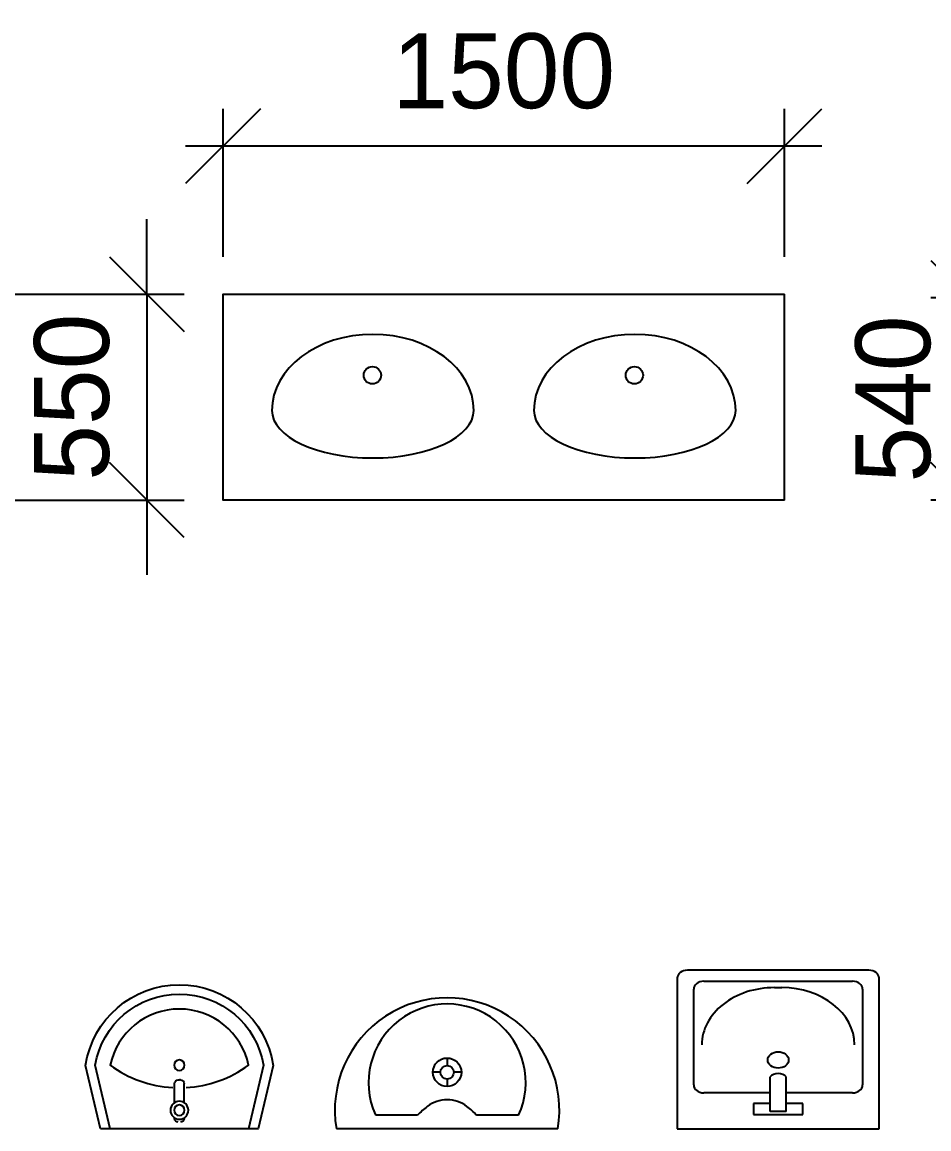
# Model space of a CAD drawing. Header units: millimetres. Extents: x 3103 to 179340, y -10977 to 70536.
# Drawn here: x 39455 to 41878, y -7892 to -4936 of the extents above; entities that cross this region are included whole.
import ezdxf

# ---------------------------------------------------------------- set-up
doc = ezdxf.new("R2010")
doc.units = ezdxf.units.MM
doc.header["$LTSCALE"] = 0.5
for name, color, linetype in [('A_SanitaryAppliances', 151, 'Continuous'), ('RAZMER', 5, 'Continuous'), ('SANTEH', 30, 'Continuous')]:
    doc.layers.add(name, color=color, linetype=linetype)
doc.styles.add('WROMLATS', font='wromlats.shx', dxfattribs={"bigfont": 'bigfont.shx'})
doc.dimstyles.new('juka', dxfattribs={"dimscale": 100, "dimtxt": 2, "dimasz": 2, "dimexe": 1, "dimexo": 1, "dimgap": 1, "dimtad": 1, "dimtoh": 1, "dimdec": 0, "dimzin": 0, "dimdsep": 46, "dimtxsty": 'WROMLATS', "dimblk": 'OBLIQUE', "dimcen": -3, "dimdle": 1, "dimclrd": 256, "dimclre": 256, "dimclrt": 256, "dimadec": 0, "dimazin": 0, "dimtfac": 1, "dimtdec": 0, "dimtix": 1, "dimtmove": 2, "dimatfit": 3, "dimldrblk": 'ORIGIN2', "dimfxl": 1, "dimtvp": 2.5, "dimtolj": 1, "dimtzin": 0, "dimarcsym": 0})

# ---------------------------------------------------------------- blocks, each defined once
blk = doc.blocks.new('2')
at = {"layer": 'SANTEH'}
for p, q in [((136138.3771182739, -213855.3001338038), (136138.3771182739, -213263.6921554938)), ((136174.5848709643, -213480.4305955495), (136174.5848709643, -213368.5216392981)), ((136289.5340901189, -213541.4961446568), (136289.5340901189, -213521.4961446568)), ((136271.5340901189, -213559.4961446568), (136251.5340901189, -213559.4961446568)), ((136289.5340901189, -213597.4961446568), (136289.5340901189, -213577.4961446568)), ((136327.5340901189, -213559.4961446568), (136307.5340901189, -213559.4961446568)), ((136174.5848709643, -213750.4706500154), (136174.5848709643, -213638.5616937639))]:
    blk.add_line(p, q, dxfattribs=at)
for points in [[(136216.0340901189, -213559.4961446568, 0.1633719769935274), (136198.2891969127, -213506.6374011452, 0.04379601109107235), (136174.5848709643, -213480.4305955495, 0.01126360155799604)], [(136174.5848709643, -213638.5616937639, 0.04379601109108194), (136198.2891969127, -213612.3548881683, 0.1633719769935063), (136216.0340901189, -213559.4961446568, 0.1633719769935274)]]:
    blk.add_lwpolyline(points, format="xyb", dxfattribs=at)
for radius in [38, 18]:
    blk.add_circle((136289.5340901189, -213559.4961446568), radius, dxfattribs=at)
for centre, radius, start, end in [((136188.3771182266, -213559.4961446568), 300, 260.4059317823015, 99.59406821769842), ((136261.9275197852, -213559.4961446568), 210, 245.4228987428731, 114.079499497996)]:
    blk.add_arc(centre, radius, start, end, dxfattribs=at)
blk = doc.blocks.new('SYMBOL_Basin_5_2D')
at = {"layer": 'SANTEH'}
for points in [[(750, -565.0000000001819), (-750, -565.0000000001819), (-750, -15), (750, -15)], [(750, -565.0000000001819), (750, -15)]]:
    blk.add_lwpolyline(points, dxfattribs=at)
for centre in [(-351.0546544166573, -231.5653548263435), (348.9453455840703, -231.5653548263435)]:
    blk.add_circle(centre, 23.07692307692389, dxfattribs=at)
for centre, ratio, start_param, end_param in [((-349.9999999985448, -325.5741552526524), 0.7535487286087232, 3.141592653589793, 6.283185307179586), ((349.9999999985448, -325.5741552526524), 0.7535487286087232, 3.141592653589793, 6.283185307179586), ((-349.9999999985448, -325.5741552526524), 0.470674246199376, 0, 3.141592653589793), ((349.9999999985448, -325.5741552526524), 0.470674246199376, 0, 3.141592653589793)]:
    blk.add_ellipse(centre, major_axis=(-269.7256970154071, 0), ratio=ratio, start_param=start_param, end_param=end_param, dxfattribs=at)
blk = doc.blocks.new('*U1366')
at = {"layer": 'A_SanitaryAppliances', "color": 151, "linetype": 'Continuous', "lineweight": -3}
blk.add_blockref('SYMBOL_Basin_5_2D', (0, 0), dxfattribs=at)
blk = doc.blocks.new('K10-3')
for p, q in [((197.8976263795339, 70.07069229826448), (197.8976263795339, 120.9591937229852)), ((207.8976263795339, 130.9591937229852), (210.68271940673, 130.9591937229852)), ((213.4678124338971, 130.9591937229852), (210.68271940673, 130.9591937229852)), ((223.4678124338971, 70.07069229826448), (223.4678124338971, 120.9591937229852)), ((197.8976263795339, 27.56771259792731), (197.8976263795339, 29.42262520961231)), ((223.4678124338971, 27.56771259792731), (223.4678124338971, 29.42262520961231))]:
    blk.add_line(p, q)
blk.add_lwpolyline([(421.3654388134601, 0), (461.1457010300655, 169.0661144205951, 0.8621389244266157), (-39.78026221660548, 169.0661144205951), (0, 0)], format="xyb", close=True)
for points in [[(395.68271940673, 0), (435.68271940673, 170, 0.8444444444444436), (-14.31728059326997, 170), (25.68271940673003, 0)], [(192.8976263795339, 110.5021467579936, -0.1436735141734162), (25.68271940673003, 170, -0.8108108108108083), (395.68271940673, 170, -0.1436735141734163), (228.4678124338971, 110.5021467579936)]]:
    blk.add_lwpolyline(points, format="xyb")
for centre, radius in [((210.68271940673, 170), 14.01093382659019), ((210.68271940673, 49.74665875392384), 24.01093382659019), ((210.68271940673, 49.74665875392384), 14.01093382659019)]:
    blk.add_circle(centre, radius)
for centre, start, end in [((207.8976263795339, 120.9591937229852), 90, 180), ((213.4678124338971, 120.9591937229852), 0, 90), ((207.8976263795339, 27.56771259792731), 180, 270), ((213.4678124338971, 27.56771259792731), 270, 0)]:
    blk.add_arc(centre, 10, start, end)
blk = doc.blocks.new('Rac7')
at = {"color": 0}
for p, q in [((-39473.61721085945, -23808.42117611624), (-38988.30350479329, -23808.42117611624)), ((-39500.5790700845, -24232.10769044356), (-39500.5790700845, -23829.60549407879)), ((-39032.35909672246, -23837.95940156112), (-39429.56161893126, -23837.95940156112)), ((-38961.34164556725, -23829.60549407879), (-38961.34164556725, -24232.10769044356)), ((-39456.5234781563, -23859.14371952406), (-39456.5234781563, -24114.924139784)), ((-39221.09211129884, -23854.90685593216), (-39240.8286043539, -23854.90685593139)), ((-39005.39723749642, -24114.92413978362), (-39005.3972374974, -23859.14371952444)), ((-39005.3972374974, -23859.14371952444), (-39005.3972374974, -23859.14371952444)), ((-39252.52984520671, -24185.89597805267), (-39252.52984520671, -24093.57448542167)), ((-39209.39087044504, -24185.89597805267), (-39209.39087044504, -24093.57448542167)), ((-39429.56161893126, -24136.10845774654), (-39252.52984520572, -24136.10845774732)), ((-39209.39087044504, -24136.10845774732), (-39032.35909672148, -24136.10845774654)), ((-39297.04374571914, -24164.01005671361), (-39252.52984520671, -24164.01005671361)), ((-39297.04374571914, -24193.54828215888), (-39297.04374571914, -24164.01005671361)), ((-39209.39087044504, -24164.01005671361), (-39164.87696993358, -24164.01005671361)), ((-39164.87696993358, -24164.01005671361), (-39164.87696993358, -24193.54828215888)), ((-39164.87696993358, -24193.54828215888), (-39297.04374571914, -24193.54828215888)), ((-39252.52984520671, -24185.89597805267), (-39209.39087044504, -24185.89597805267)), ((-38961.34164556725, -24232.10769044356), (-39500.5790700845, -24232.10769044356))]:
    blk.add_line(p, q, dxfattribs=at)
at = {"color": 0, "extrusion": (0, 0, -1)}
for centre, major_axis, ratio, start_param, end_param in [((-39473.61721085945, -23829.60549407879), (-26.96185922544828, -9.842192964323758e-12), 0.7857142857141508, 1.211384456483703e-13, 1.570796326795048), ((-38988.30350479329, -23829.60549407879), (-26.96185922544828, -9.842192964323758e-12), 0.7857142857141508, 1.570796326795048, 3.141592653589929), ((-39429.56161893101, -23859.14371952386), (-26.96185922530275, -1.743337342576404e-11), 0.7857142857143438, 1.360184548997665e-13, 1.570796326785824), ((-39032.359096723, -23859.14371952409), (-26.9618592255938, -1.341028725073248e-11), 0.7857142857144978, 1.570796326814852, 3.141592653589739), ((-39240.82860435329, -24007.43394526389), (-194.1253864231766, -2.586269684055198e-12), 0.7857142857143045, 6.465885726527949e-14, 1.570796326791721), ((-39221.09211129871, -24007.43394526408), (-194.1253864224418, -1.603487204108153e-11), 0.7857142857142804, 1.570796326794268, 3.141592653589817), ((-39230.96035782588, -24104.03082472277), (-25.34457466838285, -1.224571432665324e-11), 0.7857142857141934, 0.5528155528118132, 2.588777100771062), ((-39429.56161893137, -24114.9241397841), (-26.96185922493169, -8.477217297576282e-12), 0.7857142857143627, -1.570796326799507, 5.670513846715404e-14), ((-39032.3590967216, -24114.9241397839), (-26.96185922517542, 4.088171132276112e-12), 0.7857142857142763, -3.141592653589643, -1.570796326799468)]:
    blk.add_ellipse(centre, major_axis=major_axis, ratio=ratio, start_param=start_param, end_param=end_param, dxfattribs=at)
blk.add_ellipse((-39231.00426818355, -24048.02331776096), major_axis=(-27.85480897673187, 3.253154199060641e-13), ratio=0.7857142857144068, dxfattribs=at)
blk = doc.blocks.new('_Oblique')
at = {"color": 0, "lineweight": -2}
blk.add_line((-0.5, -0.5), (0.5, 0.5), dxfattribs=at)
blk = doc.blocks.new('*D1485')
at = {"layer": 'Defpoints', "color": 0, "transparency": 16777216}
for p in [(42188.91648631071, -5672.398870513309), (41983.15916666853, -6212.398870513309), (42188.91648631071, -6212.398870513309)]:
    blk.add_point(p, dxfattribs=at)
at = {"layer": 'RAZMER', "lineweight": -2, "transparency": 16777216}
for p, q in [((41983.15916666853, -5672.398870513309), (41983.15916666853, -5472.398870513309)), ((42088.91648631071, -5672.398870513309), (41883.15916666853, -5672.398870513309)), ((41983.15916666853, -5672.398870513309), (41983.15916666853, -6212.398870513309)), ((42088.91648631071, -6212.398870513309), (41883.15916666853, -6212.398870513309)), ((41983.15916666853, -6212.398870513309), (41983.15916666853, -6412.398870513309))]:
    blk.add_line(p, q, dxfattribs=at)
at = {"layer": 'RAZMER', "lineweight": -2, "transparency": 16777216, "xscale": 200, "yscale": 200, "zscale": 200}
for p, rotation in [((41983.15916666853, -5672.398870513309), 270), ((41983.15916666853, -6212.398870513309), 90)]:
    blk.add_blockref('_Oblique', p, dxfattribs=dict(at, rotation=rotation))
at = {"layer": 'RAZMER', "transparency": 16777216, "insert": (41783.15916666853, -5942.398870513302), "char_height": 200, "attachment_point": 5, "rotation": 90, "style": 'WROMLATS'}
blk.add_mtext('\\A1;540', dxfattribs=at)
blk = doc.blocks.new('_Origin2')
at = {"color": 0, "linetype": 'ByBlock', "lineweight": -2}
blk.add_line((-0.5, 0), (-1, 0), dxfattribs=at)
for radius in [0.5, 0.25]:
    blk.add_circle((0, 0), radius, dxfattribs=at)
blk = doc.blocks.new('*D1489')
at = {"layer": 'Defpoints', "color": 0, "transparency": 16777216}
for p in [(39309.91733912841, -5662.398870513192), (39309.91733912841, -6212.398870513192), (39788.70838201835, -6212.398870513192)]:
    blk.add_point(p, dxfattribs=at)
at = {"layer": 'RAZMER', "lineweight": -2, "transparency": 16777216}
for p, q in [((39788.70838201835, -5662.398870513192), (39788.70838201835, -5462.398870513192)), ((39409.91733912841, -5662.398870513192), (39888.70838201835, -5662.398870513192)), ((39788.70838201835, -5662.398870513192), (39788.70838201835, -6212.398870513192)), ((39409.91733912841, -6212.398870513192), (39888.70838201835, -6212.398870513192)), ((39788.70838201835, -6212.398870513192), (39788.70838201835, -6412.398870513192))]:
    blk.add_line(p, q, dxfattribs=at)
at = {"layer": 'RAZMER', "lineweight": -2, "transparency": 16777216, "xscale": 200, "yscale": 200, "zscale": 200}
for p, rotation in [((39788.70838201835, -5662.398870513192), 270), ((39788.70838201835, -6212.398870513192), 90)]:
    blk.add_blockref('_Oblique', p, dxfattribs=dict(at, rotation=rotation))
at = {"layer": 'RAZMER', "transparency": 16777216, "insert": (39588.70838201835, -5937.398870513186), "char_height": 200, "attachment_point": 5, "rotation": 90, "style": 'WROMLATS'}
blk.add_mtext('\\A1;550', dxfattribs=at)
blk = doc.blocks.new('*D1504')
at = {"layer": 'Defpoints', "color": 0, "transparency": 16777216}
for p in [(39992.3540835013, -5267.120175879965), (39992.3540835013, -5662.39887051301), (41492.3540835013, -5662.39887051301)]:
    blk.add_point(p, dxfattribs=at)
at = {"layer": 'RAZMER', "lineweight": -2, "transparency": 16777216}
for p, q in [((39992.3540835013, -5562.39887051301), (39992.3540835013, -5167.120175879965)), ((41492.3540835013, -5562.39887051301), (41492.3540835013, -5167.120175879965)), ((41592.3540835013, -5267.120175879965), (39892.3540835013, -5267.120175879965))]:
    blk.add_line(p, q, dxfattribs=at)
at = {"layer": 'RAZMER', "lineweight": -2, "transparency": 16777216, "xscale": 200, "yscale": 200, "zscale": 200, "rotation": 180}
blk.add_blockref('_Oblique', (39992.3540835013, -5267.120175879965), dxfattribs=at)
at = {"layer": 'RAZMER', "lineweight": -2, "transparency": 16777216, "xscale": 200, "yscale": 200, "zscale": 200}
blk.add_blockref('_Oblique', (41492.3540835013, -5267.120175879965), dxfattribs=at)
at = {"layer": 'RAZMER', "transparency": 16777216, "insert": (40742.3540835013, -5067.120175879965), "char_height": 200, "attachment_point": 5, "style": 'WROMLATS'}
blk.add_mtext('\\A1;1500', dxfattribs=at)

msp = doc.modelspace()

# ---------------------------------------------------------------- block references
at = {"layer": 'A_SanitaryAppliances', "color": 151, "linetype": 'Continuous', "lineweight": -3}
msp.add_blockref('*U1366', (40742.3540835013, -5647.39887051301), dxfattribs=at)
at = {"layer": 'SANTEH', "xscale": -1}
for name, p in [('Rac7', (2244.55390166874, 16340.46698246115)), ('K10-3', (40086.22744644105, -7891.640707982413))]:
    msp.add_blockref(name, p, dxfattribs=at)
at = {"layer": 'SANTEH', "rotation": 90}
msp.add_blockref('2', (-172968.5193753386, -144030.0178262563), dxfattribs=at)

# ---------------------------------------------------------------- dimensions: what is measured, and where the dimension line sits
at = {"layer": 'RAZMER'}
dim = msp.add_linear_dim(base=(39992.3540835013, -5267.120175879965), p1=(41492.3540835013, -5662.39887051301), p2=(39992.3540835013, -5662.39887051301), dimstyle='juka', dxfattribs=at)
dim.commit()
dim.dimension.update_dxf_attribs({"geometry": '*D1504', "text_midpoint": (40742.3540835013, -5067.120175879965)})
for base, p1, p2, picture, middle in [((39788.70838201835, -6212.398870513192), (39309.91733912841, -5662.398870513192), (39309.91733912841, -6212.398870513192), '*D1489', (39588.70838201835, -5937.398870513186)), ((41983.15916666853, -6212.398870513309), (42188.91648631071, -5672.398870513309), (42188.91648631071, -6212.398870513309), '*D1485', (41783.15916666853, -5942.398870513302))]:
    dim = msp.add_linear_dim(base=base, p1=p1, p2=p2, angle=90, dimstyle='juka', dxfattribs=at)
    dim.commit()
    dim.dimension.update_dxf_attribs({"geometry": picture, "text_midpoint": middle})

doc.saveas('drawing.dxf')
